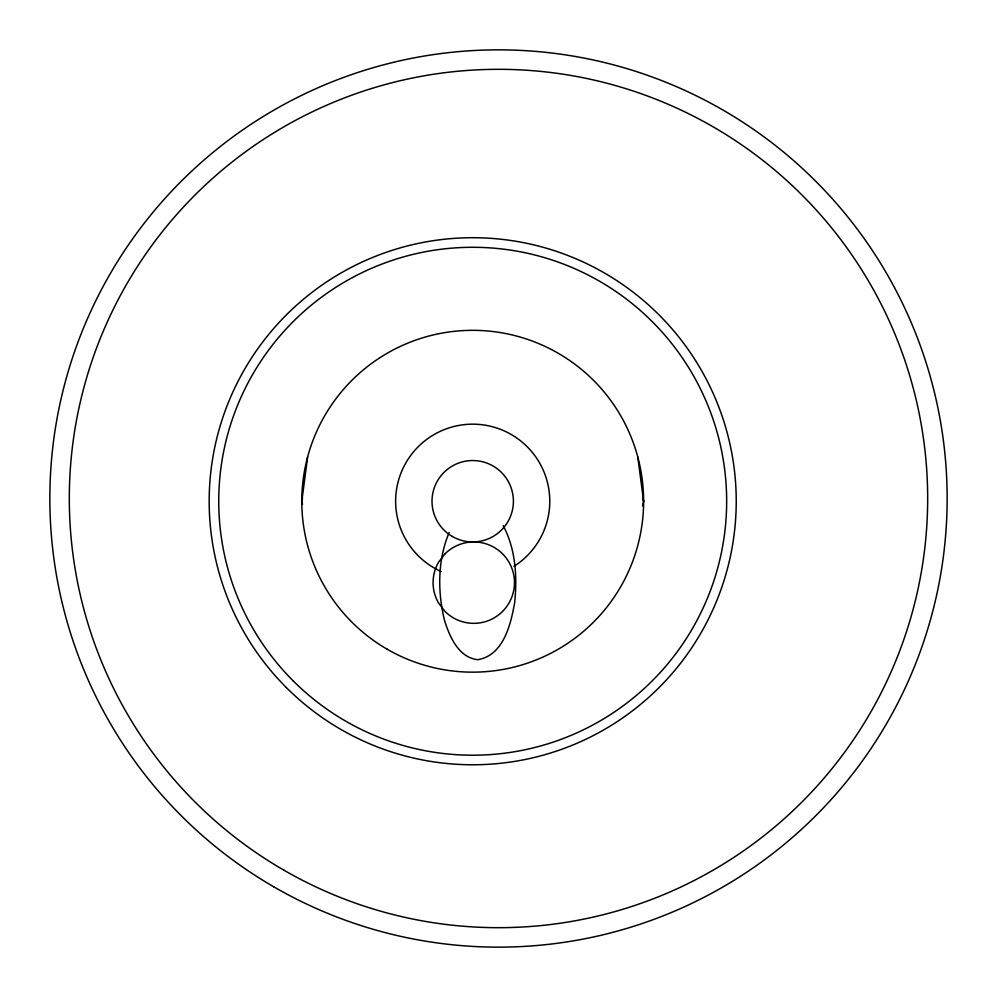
<?xml version="1.0" encoding="UTF-8"?>
<svg xmlns="http://www.w3.org/2000/svg" width="997" height="997" viewBox="0 0 997 997"><rect width="100%" height="100%" fill="white"/><g stroke="black" fill="none" stroke-linecap="round" stroke-linejoin="round"><path stroke-width="1.5" d="M302.515 504.395L301.792 501.416L307.612 457.012M301.792 501.416L302.515 498.438M642.529 505.89L643.613 501.416L637.793 457.012M449.136 532.498C437.484 560.389 437.459 592.143 444.724 621.181C449.996 637.282 458.657 657.497 477.787 659.715C503.61 655.303 510.738 624.496 514.676 602.587C517.331 576.665 515.661 549.048 503.211 525.693M642.529 496.942L643.613 501.416M441.06 571.518A77.068 77.068 0 0 1 409.879 456.601A77.068 77.068 0 0 1 528.659 448.239A77.068 77.068 0 0 1 513.879 566.396M444.998 553.858L438.53 562.296A40.703 40.703 0 0 0 438.53 602.986L444.998 611.423A40.703 40.703 0 0 0 502.55 611.423A40.703 40.703 0 0 0 502.55 553.858A40.703 40.703 0 0 0 444.998 553.858M274.175 887.043A448.65 448.65 0 0 0 947.15 498.5A448.65 448.65 0 0 0 274.175 109.957A448.65 448.65 0 0 0 274.175 887.043M283.908 870.182A429.171 429.171 0 0 0 927.671 498.5A429.171 429.171 0 0 0 283.908 126.818A429.171 429.171 0 0 0 283.908 870.182M286.363 687.581A263.52 263.52 0 0 0 727.249 569.449A263.52 263.52 0 0 0 404.495 246.695A263.52 263.52 0 0 0 286.363 687.581M452.351 536.486A40.703 40.703 0 0 0 513.405 501.242A40.703 40.703 0 0 0 452.351 465.998A40.703 40.703 0 0 0 452.351 536.486M387.247 649.259A170.911 170.911 0 0 0 643.613 501.242A170.911 170.911 0 0 0 387.247 353.225A170.911 170.911 0 0 0 387.247 649.259M293.13 680.814A253.948 253.948 0 0 0 718.002 566.969A253.948 253.948 0 0 0 406.975 255.942A253.948 253.948 0 0 0 293.13 680.814"/></g></svg>
